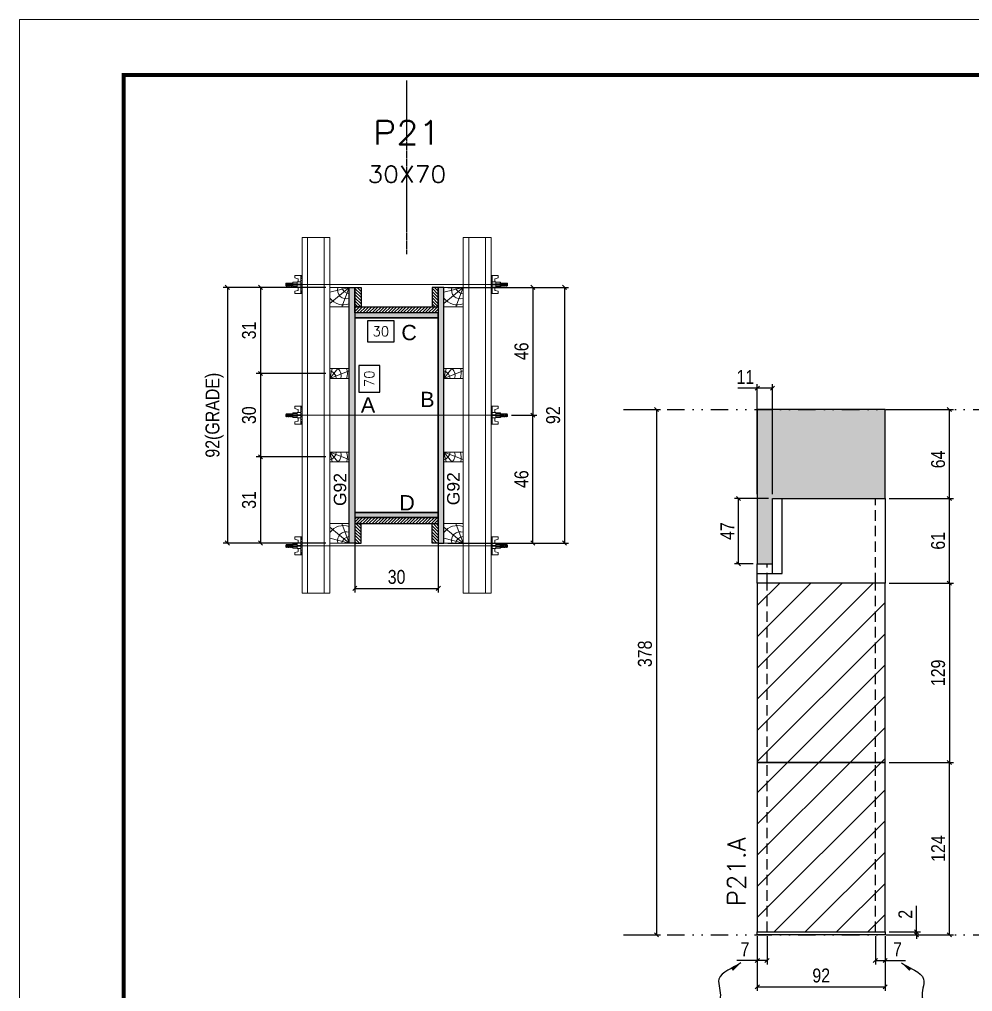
# Model space of a CAD drawing. Extents: x 2949 to 9203, y -16089 to 12527.
# Drawn here: x 4548 to 5233, y 10679 to 11378 of the extents above; entities that cross this region are included whole.
import ezdxf
from ezdxf.enums import TextEntityAlignment as Align

# ---------------------------------------------------------------- set-up
doc = ezdxf.new("R2010")
doc.units = 0
for name, pattern in [('DASHED', [0.75, 0.5, -0.25]), ('DIVIDE2', [0.625, 0.25, -0.125, 0, -0.125, 0, -0.125]), ('HIDDEN', [0.375, 0.25, -0.125])]:
    doc.linetypes.add(name, pattern=pattern)
for name, color, linetype in [('CHAPA', 1, 'Continuous'), ('COTA', 241, 'Continuous'), ('cotas', 4, 'Continuous'), ('MEIO_PONT', 93, 'Continuous'), ('Nível', 160, 'Continuous'), ('Painéis', 200, 'Continuous'), ('SARR_2.2x7', 40, 'Continuous'), ('SARRAFO', 251, 'Continuous'), ('Sarrafo de Pressão', 42, 'HIDDEN'), ('Texto de Titulo', 7, 'Continuous'), ('Texto Qtd Sarr', 242, 'Continuous'), ('TEXTO_GERAL', 7, 'Continuous')]:
    doc.layers.add(name, color=color, linetype=linetype)
for name, color, linetype, lineweight in [('Folhas', 255, 'Continuous', 9), ('Hachura', 251, 'Continuous', 9), ('Madeira', 126, 'Continuous', 18), ('Perfil Metálico', 224, 'Continuous', 18), ('SARRAFO DE PRESSAO', 251, 'DASHED', 9), ('Texto Seção', 7, 'Continuous', 15)]:
    doc.layers.add(name, color=color, linetype=linetype, lineweight=lineweight)
doc.styles.add('ARIAL', font='arial.ttf')
doc.styles.add('COTA TECNICA', font='techl___.ttf', dxfattribs={"height": 10})
doc.styles.add('COTA TECNICA 2X', font='techl___.ttf', dxfattribs={"height": 10})
doc.styles.add('COTA TECNICA-50', font='techl___.ttf', dxfattribs={"height": 10})
doc.styles.add('REGUA-120', font='ROMANS.shx', dxfattribs={"height": 15})
doc.styles.add('ROMANS', font='romans.shx')
doc.styles.add('SANSSERIF', font='sas_____.pfb')
doc.styles.get("Standard").update_dxf_attribs({"font": 'arial.ttf'})
doc.dimstyles.new('COTA PAINEL-50', dxfattribs={"dimtxt": 10, "dimasz": 3, "dimexe": 3, "dimexo": 3, "dimgap": 3, "dimtad": 1, "dimdec": 1, "dimzin": 12, "dimdsep": 46, "dimtxsty": 'COTA TECNICA-50', "dimblk1": 'OBLIQUE', "dimblk2": 'OBLIQUE', "dimsah": 1, "dimcen": 0.9, "dimclrd": 4, "dimclre": 4, "dimclrt": 240, "dimadec": 1, "dimazin": 3, "dimtfac": 1, "dimtdec": 1, "dimtmove": 0, "dimatfit": 3, "dimfxl": 1, "dimtolj": 1, "dimtzin": 12, "dimarcsym": 0})
doc.dimstyles.new('PAINEL', dxfattribs={"dimtxt": 10, "dimasz": 3, "dimexe": 3, "dimexo": 3, "dimgap": 3, "dimtad": 1, "dimdec": 1, "dimzin": 12, "dimdsep": 46, "dimtxsty": 'COTA TECNICA', "dimblk1": 'OBLIQUE', "dimblk2": 'OBLIQUE', "dimsah": 1, "dimcen": 0.9, "dimclrd": 4, "dimclre": 4, "dimclrt": 240, "dimadec": 1, "dimazin": 3, "dimtfac": 1, "dimtdec": 1, "dimtmove": 0, "dimatfit": 3, "dimfxl": 1, "dimtolj": 1, "dimtzin": 12, "dimarcsym": 0})
doc.dimstyles.new('SECAO PILAR', dxfattribs={"dimtxt": 10, "dimasz": 3, "dimexe": 3, "dimexo": 3, "dimgap": 3, "dimtad": 1, "dimdec": 1, "dimlfac": 0.5, "dimzin": 12, "dimdsep": 46, "dimtxsty": 'COTA TECNICA 2X', "dimblk1": 'OBLIQUE', "dimblk2": 'OBLIQUE', "dimsah": 1, "dimcen": 0.9, "dimclrd": 256, "dimclre": 256, "dimclrt": 256, "dimadec": 1, "dimazin": 3, "dimtfac": 1, "dimtdec": 1, "dimtmove": 0, "dimatfit": 3, "dimfxl": 1, "dimtolj": 1, "dimtzin": 12, "dimarcsym": 0})
doc.dimstyles.new('SECÇÃO 2', dxfattribs={"dimtxt": 7, "dimasz": 6, "dimexe": 0.18, "dimexo": 2, "dimgap": -4, "dimtad": 3, "dimdec": 1, "dimlfac": 0.5, "dimzin": 12, "dimdsep": 46, "dimtxsty": 'ROMANS', "dimblk": 'ARCHTICK', "dimcen": 0.09, "dimse1": 1, "dimse2": 1, "dimsd1": 1, "dimsd2": 1, "dimclrd": 180, "dimclre": 5, "dimclrt": 1, "dimadec": 0, "dimazin": 3, "dimtfac": 1, "dimtdec": 1, "dimtofl": 0, "dimtmove": 0, "dimatfit": 3, "dimldrblk": 'ARCHTICK', "dimfxl": 1, "dimtolj": 1, "dimtzin": 0, "dimarcsym": 0})
doc.dimstyles.get("Standard").update_dxf_attribs({"dimtxt": 0.18, "dimasz": 0.18, "dimexe": 0.18, "dimexo": 0.0625, "dimgap": 0.09, "dimtad": 0, "dimtih": 1, "dimtoh": 1, "dimdec": 4, "dimzin": 0, "dimdsep": 46, "dimtxsty": 'Standard', "dimcen": 0.09, "dimadec": 0, "dimazin": 0, "dimtfac": 1, "dimtdec": 4, "dimtofl": 0, "dimtmove": 0, "dimatfit": 3, "dimfxl": 1, "dimtolj": 1, "dimtzin": 0, "dimarcsym": 0})
pattern_1 = [(45, (-126071.967, -22713.47), (-11.2253202, 11.2253202), [])]

# ---------------------------------------------------------------- blocks, each defined once
blk = doc.blocks.new('9999999999')
at = {"layer": 'Folhas'}
blk.add_lwpolyline([(98138.98, 34190.21), (99623.98, 34190.21), (99623.98, 35240.21), (98138.98, 35240.21)], close=True, dxfattribs=at)
at = {"layer": 'Folhas', "color": 30, "const_width": 3}
blk.add_lwpolyline([(98213.98, 34230.21), (99583.98, 34230.21), (99583.98, 35200.21), (98213.98, 35200.21)], close=True, dxfattribs=at)
blk = doc.blocks.new('*D181')
at = {"layer": 'COTA', "color": 180, "lineweight": -2, "transparency": 16777216}
for p, q in [((4806.79, 11129.23), (4791.79, 11129.23)), ((4791.79, 11129.23), (4791.79, 11109.9)), ((4806.79, 11109.9), (4806.79, 11129.23)), ((4791.79, 11109.9), (4806.79, 11109.9))]:
    blk.add_line(p, q, dxfattribs=at)
at = {"layer": 'Defpoints', "color": 0, "transparency": 16777216}
for p in [(4788.92, 11163.34), (4788.92, 11023.34), (4810.79, 11023.34)]:
    blk.add_point(p, dxfattribs=at)
at = {"layer": 'COTA', "color": 1, "transparency": 16777216, "insert": (4799.29, 11119.57), "char_height": 7, "attachment_point": 5, "rotation": 90, "style": 'ROMANS'}
blk.add_mtext('\\A1;70', dxfattribs=at)
blk = doc.blocks.new('_ArchTick')
at = {"color": 0, "linetype": 'ByBlock', "const_width": 0.15}
blk.add_lwpolyline([(-0.5, -0.5), (0.5, 0.5)], dxfattribs=at)
blk = doc.blocks.new('_Oblique')
at = {"color": 0, "linetype": 'ByBlock', "lineweight": -2}
blk.add_line((-0.5, -0.5), (0.5, 0.5), dxfattribs=at)
blk = doc.blocks.new('*D182')
at = {"layer": 'COTA', "lineweight": -2, "transparency": 16777216}
for p, q in [((4855.92, 11185.34), (4942.7, 11185.34)), ((4939.7, 11185.34), (4939.7, 11001.34)), ((4855.92, 11001.34), (4942.7, 11001.34))]:
    blk.add_line(p, q, dxfattribs=at)
at = {"layer": 'Defpoints', "color": 0, "transparency": 16777216}
for p in [(4852.92, 11185.34), (4852.92, 11001.34), (4939.7, 11001.34)]:
    blk.add_point(p, dxfattribs=at)
at = {"layer": 'COTA', "lineweight": -2, "transparency": 16777216, "xscale": 3, "yscale": 3, "zscale": 3}
for p, rotation in [((4939.7, 11185.34), 90), ((4939.7, 11001.34), 270)]:
    blk.add_blockref('_Oblique', p, dxfattribs=dict(at, rotation=rotation))
at = {"layer": 'COTA', "transparency": 16777216, "insert": (4931.61, 11093.34), "char_height": 10, "attachment_point": 5, "rotation": 90, "style": 'COTA TECNICA 2X'}
blk.add_mtext('\\A1;92', dxfattribs=at)
blk = doc.blocks.new('*D183')
at = {"layer": 'COTA', "lineweight": -2, "transparency": 16777216}
for p, q in [((4889.92, 11185.34), (4919.93, 11185.34)), ((4916.93, 11185.34), (4916.93, 11093.34)), ((4901.73, 11093.34), (4919.93, 11093.34))]:
    blk.add_line(p, q, dxfattribs=at)
at = {"layer": 'Defpoints', "color": 0, "transparency": 16777216}
for p in [(4886.92, 11185.34), (4898.73, 11093.34), (4916.93, 11093.34)]:
    blk.add_point(p, dxfattribs=at)
at = {"layer": 'COTA', "lineweight": -2, "transparency": 16777216, "xscale": 3, "yscale": 3, "zscale": 3}
for p, rotation in [((4916.93, 11185.34), 90), ((4916.93, 11093.34), 270)]:
    blk.add_blockref('_Oblique', p, dxfattribs=dict(at, rotation=rotation))
at = {"layer": 'COTA', "transparency": 16777216, "insert": (4908.83, 11139.34), "char_height": 10, "attachment_point": 5, "rotation": 90, "style": 'COTA TECNICA 2X'}
blk.add_mtext('\\A1;46', dxfattribs=at)
blk = doc.blocks.new('*D184')
at = {"layer": 'COTA', "lineweight": -2, "transparency": 16777216}
for p, q in [((4901.73, 11093.34), (4919.93, 11093.34)), ((4916.93, 11001.34), (4916.93, 11093.34)), ((4889.92, 11001.34), (4919.93, 11001.34))]:
    blk.add_line(p, q, dxfattribs=at)
at = {"layer": 'Defpoints', "color": 0, "transparency": 16777216}
for p in [(4898.73, 11093.34), (4916.93, 11093.34), (4886.92, 11001.34)]:
    blk.add_point(p, dxfattribs=at)
at = {"layer": 'COTA', "lineweight": -2, "transparency": 16777216, "xscale": 3, "yscale": 3, "zscale": 3}
for p, rotation in [((4916.93, 11093.34), 90), ((4916.93, 11001.34), 270)]:
    blk.add_blockref('_Oblique', p, dxfattribs=dict(at, rotation=rotation))
at = {"layer": 'COTA', "transparency": 16777216, "insert": (4908.83, 11047.34), "char_height": 10, "attachment_point": 5, "rotation": 90, "style": 'COTA TECNICA 2X'}
blk.add_mtext('\\A1;46', dxfattribs=at)
blk = doc.blocks.new('*D185')
at = {"layer": 'COTA', "color": 180, "lineweight": -2, "transparency": 16777216}
for p, q in [((4817.22, 11161.19), (4797.89, 11161.19)), ((4797.89, 11161.19), (4797.89, 11146.19)), ((4817.22, 11146.19), (4817.22, 11161.19)), ((4797.89, 11146.19), (4817.22, 11146.19))]:
    blk.add_line(p, q, dxfattribs=at)
at = {"layer": 'Defpoints', "color": 0, "transparency": 16777216}
for p in [(4788.92, 11163.34), (4848.92, 11163.34), (4848.92, 11142.19)]:
    blk.add_point(p, dxfattribs=at)
at = {"layer": 'COTA', "color": 1, "transparency": 16777216, "insert": (4807.56, 11153.69), "char_height": 7, "attachment_point": 5, "style": 'ROMANS'}
blk.add_mtext('\\A1;30', dxfattribs=at)
blk = doc.blocks.new('titulo1')
at = {"layer": 'Defpoints', "color": 252, "linetype": 'HIDDEN', "ltscale": 2}
blk.add_line((0, 0), (0, 125), dxfattribs=at)
at = {"layer": 'Defpoints', "style": 'ROMANS', "oblique": 15}
blk.add_attdef('FOLHA', text='', height=10, dxfattribs=at).set_placement((0, 15.58), align=Align.MIDDLE_CENTER)
at = {"layer": 'Texto Qtd Sarr', "color": 3, "style": 'ROMANS', "oblique": 15}
for tag, height, p in [('TITULO', 17, (0, 71.45)), ('SEÇÃO', 12, (0, 41.55))]:
    blk.add_attdef(tag, text='', height=height, dxfattribs=at).set_placement(p, align=Align.MIDDLE_CENTER)
blk = doc.blocks.new('PONTALETE')
at = {"layer": 'Madeira'}
for q in [(2.71, 7), (7, 5.76), (7, 1.74)]:
    blk.add_line((0, 0), q, dxfattribs=at)
blk.add_lwpolyline([(0, 0), (7, 0), (7, 7), (0, 7)], close=True, dxfattribs=at)
for centre, radius, start, end in [((2.04, 0.06), 6.23, 37.2818, 109.0913), ((1.09, 0.9), 3.19, 343.603, 109.9847), ((-0.21, -0.78), 3.09, 14.6322, 86.0383)]:
    blk.add_arc(centre, radius, start, end, dxfattribs=at)
blk = doc.blocks.new('*D186')
at = {"layer": 'COTA', "lineweight": -2, "transparency": 16777216}
for p, q in [((4767.92, 11185.34), (4694.15, 11185.34)), ((4697.15, 11185.34), (4697.15, 11001.34)), ((4767.92, 11001.34), (4694.15, 11001.34))]:
    blk.add_line(p, q, dxfattribs=at)
at = {"layer": 'Defpoints', "color": 0, "transparency": 16777216}
for p in [(4770.92, 11185.34), (4697.15, 11001.34), (4770.92, 11001.34)]:
    blk.add_point(p, dxfattribs=at)
at = {"layer": 'COTA', "lineweight": -2, "transparency": 16777216, "xscale": 3, "yscale": 3, "zscale": 3}
for p, rotation in [((4697.15, 11185.34), 90), ((4697.15, 11001.34), 270)]:
    blk.add_blockref('_Oblique', p, dxfattribs=dict(at, rotation=rotation))
at = {"layer": 'COTA', "transparency": 16777216, "insert": (4687.93, 11093.34), "char_height": 10, "attachment_point": 5, "rotation": 90, "style": 'COTA TECNICA 2X'}
blk.add_mtext('\\A1;92(GRADE)', dxfattribs=at)
blk = doc.blocks.new('MEIO PONTALETE')
at = {"layer": 'Madeira'}
for q in [(2.71, 7), (3.5, 2.88), (3.5, 0.87)]:
    blk.add_line((0, 0), q, dxfattribs=at)
blk.add_lwpolyline([(0, 0), (3.5, 0), (3.5, 7), (0, 7)], close=True, dxfattribs=at)
for centre, radius, start, end in [((2.04, 0.06), 6.23, 76.4499, 109.0913), ((1.09, 0.9), 3.19, 40.9063, 109.9847), ((-0.21, -0.78), 3.09, 14.6322, 86.0383)]:
    blk.add_arc(centre, radius, start, end, dxfattribs=at)
blk = doc.blocks.new('*D187')
at = {"layer": 'COTA', "lineweight": -2, "transparency": 16777216}
for p, q in [((4767.92, 11063.34), (4717.99, 11063.34)), ((4720.99, 11063.34), (4720.99, 11001.34)), ((4767.92, 11001.34), (4717.99, 11001.34))]:
    blk.add_line(p, q, dxfattribs=at)
at = {"layer": 'Defpoints', "color": 0, "transparency": 16777216}
for p in [(4770.92, 11063.34), (4720.99, 11001.34), (4770.92, 11001.34)]:
    blk.add_point(p, dxfattribs=at)
at = {"layer": 'COTA', "lineweight": -2, "transparency": 16777216, "xscale": 3, "yscale": 3, "zscale": 3}
for p, rotation in [((4720.99, 11063.34), 90), ((4720.99, 11001.34), 270)]:
    blk.add_blockref('_Oblique', p, dxfattribs=dict(at, rotation=rotation))
at = {"layer": 'COTA', "transparency": 16777216, "insert": (4712.77, 11032.34), "char_height": 10, "attachment_point": 5, "rotation": 90, "style": 'COTA TECNICA 2X'}
blk.add_mtext('\\A1;31', dxfattribs=at)
blk = doc.blocks.new('C')
at = {"layer": 'Hachura', "color": 0}
for p, q in [((0, 3.22), (0, -3.22)), ((0.45, 3.22), (0, 3.22)), ((0.46, 3.16), (0, 3.16)), ((0.46, 3.05), (0, 3.05)), ((0.46, 2.88), (0, 2.88)), ((0, 2.75), (0, -1.16)), ((0.46, 2.65), (0, 2.65)), ((0.46, 2.23), (0, 2.23)), ((0.46, 1.51), (0, 1.51)), ((0.39, 0.49), (0.17, 0.49)), ((0.45, -3.23), (0.45, 3.22)), ((0.45, 3.22), (2.58, 3.22)), ((1.74, 0.97), (0.45, 0.97)), ((1.45, 0.1), (0.45, 0.1)), ((1.35, 1.94), (1.35, 0.96)), ((2.58, 2.39), (1.47, 2.09)), ((1.74, -0.97), (1.74, 0.97)), ((1.74, 0.97), (1.74, 0.84)), ((1.74, 0.97), (1.74, 0.84)), ((1.74, 0.84), (3.35, 0.84)), ((3.35, 0.45), (1.74, 0.45)), ((2.58, 3.22), (2.58, 2.39)), ((3.32, 0.84), (3.32, -0.84)), ((3.35, 0.84), (3.35, -0.84)), ((3.68, 0.45), (3.35, 0.45)), ((3.84, -0.52), (3.35, 0.45)), ((3.35, 0.06), (3.67, -0.57)), ((3.68, 0.45), (4.16, -0.52)), ((3.72, 0.5), (4.25, -0.57)), ((4.37, -0.55), (3.83, 0.53)), ((4.15, 0.45), (3.93, 0.45)), ((4.42, -0.52), (3.93, 0.45)), ((4.15, 0.45), (4.26, 0.45)), ((4.26, 0.45), (4.74, -0.52)), ((4.3, 0.5), (4.83, -0.57)), ((4.95, -0.55), (4.41, 0.53)), ((4.51, 0.45), (4.84, 0.45)), ((5, -0.52), (4.51, 0.45)), ((4.84, 0.45), (5.32, -0.52)), ((4.88, 0.5), (5.41, -0.57)), ((5.53, -0.55), (4.99, 0.53)), ((5.58, -0.52), (5.09, 0.45)), ((5.42, 0.45), (5.09, 0.45)), ((5.58, -0.52), (5.09, 0.45)), ((5.42, 0.45), (5.74, -0.19)), ((5.46, 0.5), (5.74, -0.07)), ((5.74, 0.19), (5.57, 0.53)), ((5.74, 0.32), (5.68, 0.45)), ((5.68, 0.45), (5.74, 0.45)), ((5.74, 0.45), (5.9, 0.29)), ((5.74, 0.45), (5.74, -0.52)), ((5.9, -0.36), (5.9, 0.29)), ((0.45, 0), (0, 0)), ((0.46, -1.52), (0, -1.52)), ((0.46, -2.23), (0, -2.23)), ((0.46, -2.65), (0, -2.65)), ((0.46, -2.88), (0, -2.88)), ((0.46, -3.05), (0, -3.05)), ((0.46, -3.16), (0, -3.16)), ((0, -3.22), (2.57, -3.22)), ((0.08, -0.48), (0.29, -0.48)), ((0.29, -0.48), (0.4, -0.48)), ((0.45, 0), (0.45, -0.97)), ((0.45, -0.16), (1.45, -0.16)), ((0.45, -0.65), (0.45, -0.32)), ((0.45, -3.23), (0.45, -0.65)), ((0.45, -0.97), (1.74, -0.97)), ((1.35, -1.94), (1.35, -0.97)), ((2.58, -2.39), (1.47, -2.1)), ((3.35, -0.32), (1.74, -0.32)), ((3.35, -0.84), (1.74, -0.84)), ((2.58, -3.23), (2.58, -2.39)), ((3.35, -0.07), (3.58, -0.52)), ((3.35, -0.52), (3.58, -0.52)), ((3.84, -0.52), (4.16, -0.52)), ((4.42, -0.52), (4.74, -0.52)), ((4.63, -0.52), (4.74, -0.52)), ((5, -0.52), (5.32, -0.52)), ((5.58, -0.52), (5.74, -0.52)), ((5.74, -0.52), (5.9, -0.36)), ((5.74, -0.52), (5.74, -0.52))]:
    blk.add_line(p, q, dxfattribs=at)
for centre, radius, start, end in [((1.52, 1.94), 0.161, 104.7436, 180), ((1.44, -0.03), 0.129, 272.695, 87.305), ((3.81, 0.39), 0.143, 25.5688, 154.4312), ((4.39, 0.39), 0.143, 25.5688, 154.4312), ((4.97, 0.39), 0.143, 25.5688, 154.4312), ((5.55, 0.39), 0.143, 25.5688, 154.4312), ((0.17, -0.37), 0.174, 221.744, 317.8592), ((1.52, -1.94), 0.161, 180, 255.2564), ((3.71, -0.4), 0.174, 222.1408, 318.256), ((4.29, -0.4), 0.174, 222.1408, 318.256), ((4.87, -0.4), 0.174, 222.1408, 318.256), ((5.45, -0.4), 0.174, 222.1408, 318.256), ((5.61, -0.4), 0.174, 317.8592, 318.256)]:
    blk.add_arc(centre, radius, start, end, dxfattribs=at)
blk = doc.blocks.new('*D162')
at = {"layer": 'COTA', "lineweight": -2, "transparency": 16777216}
for p, q in [((4767.92, 11185.34), (4717.99, 11185.34)), ((4720.99, 11185.34), (4720.99, 11123.34)), ((4767.92, 11123.34), (4717.99, 11123.34))]:
    blk.add_line(p, q, dxfattribs=at)
at = {"layer": 'Defpoints', "color": 0, "transparency": 16777216}
for p in [(4770.92, 11185.34), (4720.99, 11123.34), (4770.92, 11123.34)]:
    blk.add_point(p, dxfattribs=at)
at = {"layer": 'COTA', "lineweight": -2, "transparency": 16777216, "xscale": 3, "yscale": 3, "zscale": 3}
for p, rotation in [((4720.99, 11185.34), 90), ((4720.99, 11123.34), 270)]:
    blk.add_blockref('_Oblique', p, dxfattribs=dict(at, rotation=rotation))
at = {"layer": 'COTA', "transparency": 16777216, "insert": (4712.77, 11154.34), "char_height": 10, "attachment_point": 5, "rotation": 90, "style": 'COTA TECNICA 2X'}
blk.add_mtext('\\A1;31', dxfattribs=at)
blk = doc.blocks.new('*D163')
at = {"layer": 'COTA', "lineweight": -2, "transparency": 16777216}
for p, q in [((4767.92, 11123.34), (4717.99, 11123.34)), ((4720.99, 11123.34), (4720.99, 11063.34)), ((4767.92, 11063.34), (4717.99, 11063.34))]:
    blk.add_line(p, q, dxfattribs=at)
at = {"layer": 'Defpoints', "color": 0, "transparency": 16777216}
for p in [(4770.92, 11123.34), (4720.99, 11063.34), (4770.92, 11063.34)]:
    blk.add_point(p, dxfattribs=at)
at = {"layer": 'COTA', "lineweight": -2, "transparency": 16777216, "xscale": 3, "yscale": 3, "zscale": 3}
for p, rotation in [((4720.99, 11123.34), 90), ((4720.99, 11063.34), 270)]:
    blk.add_blockref('_Oblique', p, dxfattribs=dict(at, rotation=rotation))
at = {"layer": 'COTA', "transparency": 16777216, "insert": (4712.77, 11093.34), "char_height": 10, "attachment_point": 5, "rotation": 90, "style": 'COTA TECNICA 2X'}
blk.add_mtext('\\A1;30', dxfattribs=at)
blk = doc.blocks.new('*D194')
at = {"layer": 'COTA', "lineweight": -2, "transparency": 16777216}
for p, q in [((4788.92, 11016.74), (4788.92, 10965.7)), ((4848.92, 11016.74), (4848.92, 10965.7)), ((4788.92, 10968.7), (4848.92, 10968.7))]:
    blk.add_line(p, q, dxfattribs=at)
at = {"layer": 'Defpoints', "color": 0, "transparency": 16777216}
for p in [(4788.92, 11019.74), (4848.92, 11019.74), (4848.92, 10968.7)]:
    blk.add_point(p, dxfattribs=at)
at = {"layer": 'COTA', "lineweight": -2, "transparency": 16777216, "xscale": 3, "yscale": 3, "zscale": 3, "rotation": 180}
blk.add_blockref('_Oblique', (4788.92, 10968.7), dxfattribs=at)
at = {"layer": 'COTA', "lineweight": -2, "transparency": 16777216, "xscale": 3, "yscale": 3, "zscale": 3}
blk.add_blockref('_Oblique', (4848.92, 10968.7), dxfattribs=at)
at = {"layer": 'COTA', "transparency": 16777216, "insert": (4818.92, 10976.92), "char_height": 10, "attachment_point": 5, "style": 'COTA TECNICA 2X'}
blk.add_mtext('\\A1;30', dxfattribs=at)
blk = doc.blocks.new('*D197')
at = {"layer": 'cotas', "color": 4, "linetype": 'ByBlock', "lineweight": -2, "transparency": 16777216}
for p, q in [((4985.19, 11097.44), (5008.91, 11097.44)), ((5005.91, 11097.44), (5005.91, 10719.44)), ((4985.19, 10719.44), (5008.91, 10719.44))]:
    blk.add_line(p, q, dxfattribs=at)
at = {"layer": 'Defpoints', "color": 0, "linetype": 'ByBlock', "transparency": 16777216}
for p in [(4982.19, 11097.44), (4982.19, 10719.44), (5005.91, 10719.44)]:
    blk.add_point(p, dxfattribs=at)
at = {"layer": 'cotas', "color": 4, "linetype": 'ByBlock', "lineweight": -2, "transparency": 16777216, "xscale": 3, "yscale": 3, "zscale": 3}
for p, rotation in [((5005.91, 11097.44), 90), ((5005.91, 10719.44), 270)]:
    blk.add_blockref('_Oblique', p, dxfattribs=dict(at, rotation=rotation))
at = {"layer": 'cotas', "color": 240, "linetype": 'ByBlock', "transparency": 16777216, "insert": (4997.67, 10921.6), "char_height": 10, "attachment_point": 5, "rotation": 90, "style": 'COTA TECNICA'}
blk.add_mtext('\\A1;378', dxfattribs=at)
blk = doc.blocks.new('*D166')
at = {"layer": 'COTA', "color": 4, "lineweight": -2, "transparency": 16777216}
for p, q in [((5078.49, 10718.44), (5078.49, 10678.99)), ((5170.49, 10718.44), (5170.49, 10678.99)), ((5078.49, 10681.99), (5170.49, 10681.99))]:
    blk.add_line(p, q, dxfattribs=at)
at = {"layer": 'Defpoints', "color": 0, "transparency": 16777216}
for p in [(5078.49, 10721.44), (5170.49, 10721.44), (5170.49, 10681.99)]:
    blk.add_point(p, dxfattribs=at)
at = {"layer": 'COTA', "color": 4, "lineweight": -2, "transparency": 16777216, "xscale": 3, "yscale": 3, "zscale": 3, "rotation": 180}
blk.add_blockref('_Oblique', (5078.49, 10681.99), dxfattribs=at)
at = {"layer": 'COTA', "color": 4, "lineweight": -2, "transparency": 16777216, "xscale": 3, "yscale": 3, "zscale": 3}
blk.add_blockref('_Oblique', (5170.49, 10681.99), dxfattribs=at)
at = {"layer": 'COTA', "color": 240, "transparency": 16777216, "insert": (5124.49, 10690.08), "char_height": 10, "attachment_point": 5, "style": 'COTA TECNICA'}
blk.add_mtext('\\A1;92', dxfattribs=at)
blk = doc.blocks.new('*D167')
at = {"layer": 'COTA', "color": 4, "lineweight": -2, "transparency": 16777216}
for p, q in [((5173.49, 11097.44), (5219.72, 11097.44)), ((5216.72, 11033.44), (5216.72, 11097.44)), ((5173.49, 11033.44), (5219.72, 11033.44))]:
    blk.add_line(p, q, dxfattribs=at)
at = {"layer": 'Defpoints', "color": 0, "transparency": 16777216}
for p in [(5170.49, 11097.44), (5216.72, 11097.44), (5170.49, 11033.44)]:
    blk.add_point(p, dxfattribs=at)
at = {"layer": 'COTA', "color": 4, "lineweight": -2, "transparency": 16777216, "xscale": 3, "yscale": 3, "zscale": 3}
for p, rotation in [((5216.72, 11097.44), 90), ((5216.72, 11033.44), 270)]:
    blk.add_blockref('_Oblique', p, dxfattribs=dict(at, rotation=rotation))
at = {"layer": 'COTA', "color": 240, "transparency": 16777216, "insert": (5208.62, 11061.51), "char_height": 10, "attachment_point": 5, "rotation": 90, "style": 'COTA TECNICA'}
blk.add_mtext('\\A1;64', dxfattribs=at)
blk = doc.blocks.new('*D168')
at = {"layer": 'COTA', "color": 4, "lineweight": -2, "transparency": 16777216}
for p, q in [((5085.49, 10718.44), (5085.49, 10697.93)), ((5078.49, 10716.44), (5078.49, 10697.93)), ((5078.49, 10700.93), (5063.75, 10700.93)), ((5085.49, 10700.93), (5078.49, 10700.93))]:
    blk.add_line(p, q, dxfattribs=at)
at = {"layer": 'Defpoints', "color": 0, "transparency": 16777216}
for p in [(5078.49, 10719.44), (5085.49, 10721.44), (5078.49, 10700.93)]:
    blk.add_point(p, dxfattribs=at)
at = {"layer": 'COTA', "color": 4, "lineweight": -2, "transparency": 16777216, "xscale": 3, "yscale": 3, "zscale": 3, "rotation": 180}
blk.add_blockref('_Oblique', (5078.49, 10700.93), dxfattribs=at)
at = {"layer": 'COTA', "color": 4, "lineweight": -2, "transparency": 16777216, "xscale": 3, "yscale": 3, "zscale": 3}
blk.add_blockref('_Oblique', (5085.49, 10700.93), dxfattribs=at)
at = {"layer": 'COTA', "color": 240, "transparency": 16777216, "insert": (5069.62, 10709.01), "char_height": 10, "attachment_point": 5, "style": 'COTA TECNICA-50'}
blk.add_mtext('\\A1;7', dxfattribs=at)
blk = doc.blocks.new('*D169')
at = {"layer": 'COTA', "color": 4, "lineweight": -2, "transparency": 16777216}
for p, q in [((5163.49, 10718.44), (5163.49, 10697.93)), ((5170.49, 10716.44), (5170.49, 10697.93)), ((5163.49, 10700.93), (5170.49, 10700.93)), ((5170.49, 10700.93), (5185.22, 10700.93))]:
    blk.add_line(p, q, dxfattribs=at)
at = {"layer": 'Defpoints', "color": 0, "transparency": 16777216}
for p in [(5163.49, 10721.44), (5170.49, 10719.44), (5170.49, 10700.93)]:
    blk.add_point(p, dxfattribs=at)
at = {"layer": 'COTA', "color": 4, "lineweight": -2, "transparency": 16777216, "xscale": 3, "yscale": 3, "zscale": 3, "rotation": 180}
blk.add_blockref('_Oblique', (5163.49, 10700.93), dxfattribs=at)
at = {"layer": 'COTA', "color": 4, "lineweight": -2, "transparency": 16777216, "xscale": 3, "yscale": 3, "zscale": 3}
blk.add_blockref('_Oblique', (5170.49, 10700.93), dxfattribs=at)
at = {"layer": 'COTA', "color": 240, "transparency": 16777216, "insert": (5179.35, 10709.01), "char_height": 10, "attachment_point": 5, "style": 'COTA TECNICA-50'}
blk.add_mtext('\\A1;7', dxfattribs=at)
blk = doc.blocks.new('*D170')
at = {"layer": 'COTA', "color": 4, "lineweight": -2, "transparency": 16777216}
for p, q in [((5173.49, 10843.44), (5219.72, 10843.44)), ((5216.72, 10719.44), (5216.72, 10843.44)), ((5173.49, 10719.44), (5219.72, 10719.44))]:
    blk.add_line(p, q, dxfattribs=at)
at = {"layer": 'Defpoints', "color": 0, "transparency": 16777216}
for p in [(5170.49, 10843.44), (5216.72, 10843.44), (5170.49, 10719.44)]:
    blk.add_point(p, dxfattribs=at)
at = {"layer": 'COTA', "color": 4, "lineweight": -2, "transparency": 16777216, "xscale": 3, "yscale": 3, "zscale": 3}
for p, rotation in [((5216.72, 10843.44), 90), ((5216.72, 10719.44), 270)]:
    blk.add_blockref('_Oblique', p, dxfattribs=dict(at, rotation=rotation))
at = {"layer": 'COTA', "color": 240, "transparency": 16777216, "insert": (5208.65, 10781.44), "char_height": 10, "attachment_point": 5, "rotation": 90, "style": 'COTA TECNICA-50'}
blk.add_mtext('\\A1;124', dxfattribs=at)
blk = doc.blocks.new('*D171')
at = {"layer": 'COTA', "color": 4, "lineweight": -2, "transparency": 16777216}
for p, q in [((5193.01, 10721.44), (5193.01, 10740.25)), ((5173.49, 10721.44), (5196.01, 10721.44)), ((5173.49, 10719.44), (5196.01, 10719.44)), ((5193.01, 10719.44), (5193.01, 10721.44)), ((5193.01, 10719.44), (5193.01, 10716.44))]:
    blk.add_line(p, q, dxfattribs=at)
at = {"layer": 'Defpoints', "color": 0, "transparency": 16777216}
for p in [(5170.49, 10721.44), (5170.49, 10719.44), (5193.01, 10719.44)]:
    blk.add_point(p, dxfattribs=at)
at = {"layer": 'COTA', "color": 4, "lineweight": -2, "transparency": 16777216, "xscale": 3, "yscale": 3, "zscale": 3}
for p, rotation in [((5193.01, 10721.44), 270), ((5193.01, 10719.44), 90)]:
    blk.add_blockref('_Oblique', p, dxfattribs=dict(at, rotation=rotation))
at = {"layer": 'COTA', "color": 240, "transparency": 16777216, "insert": (5185.01, 10734.19), "char_height": 10, "attachment_point": 5, "rotation": 90, "style": 'COTA TECNICA-50'}
blk.add_mtext('\\A1;2', dxfattribs=at)
blk = doc.blocks.new('*D172')
at = {"layer": 'COTA', "color": 4, "linetype": 'ByBlock', "lineweight": -2, "transparency": 16777216}
for p, q in [((5173.49, 10972.44), (5219.72, 10972.44)), ((5216.72, 10972.44), (5216.72, 10843.44)), ((5173.49, 10843.44), (5219.72, 10843.44))]:
    blk.add_line(p, q, dxfattribs=at)
at = {"layer": 'Defpoints', "color": 0, "linetype": 'ByBlock', "transparency": 16777216}
for p in [(5170.49, 10972.44), (5170.49, 10843.44), (5216.72, 10843.44)]:
    blk.add_point(p, dxfattribs=at)
at = {"layer": 'COTA', "color": 4, "linetype": 'ByBlock', "lineweight": -2, "transparency": 16777216, "xscale": 3, "yscale": 3, "zscale": 3}
for p, rotation in [((5216.72, 10972.44), 90), ((5216.72, 10843.44), 270)]:
    blk.add_blockref('_Oblique', p, dxfattribs=dict(at, rotation=rotation))
at = {"layer": 'COTA', "color": 240, "linetype": 'ByBlock', "transparency": 16777216, "insert": (5208.64, 10907.94), "char_height": 10, "attachment_point": 5, "rotation": 90, "style": 'COTA TECNICA'}
blk.add_mtext('\\A1;129', dxfattribs=at)
blk = doc.blocks.new('*D2949')
at = {"layer": 'COTA', "color": 4, "lineweight": -2, "transparency": 16777216}
for p, q in [((5078.49, 11112.79), (5064.4, 11112.79)), ((5078.49, 11036.44), (5078.49, 11115.79)), ((5089.49, 11112.79), (5078.49, 11112.79)), ((5089.49, 11036.44), (5089.49, 11115.79))]:
    blk.add_line(p, q, dxfattribs=at)
at = {"layer": 'Defpoints', "color": 0, "transparency": 16777216}
for p in [(5078.49, 11112.79), (5078.49, 11033.44), (5089.49, 11033.44)]:
    blk.add_point(p, dxfattribs=at)
at = {"layer": 'COTA', "color": 4, "lineweight": -2, "transparency": 16777216, "xscale": 3, "yscale": 3, "zscale": 3, "rotation": 180}
blk.add_blockref('_Oblique', (5078.49, 11112.79), dxfattribs=at)
at = {"layer": 'COTA', "color": 4, "lineweight": -2, "transparency": 16777216, "xscale": 3, "yscale": 3, "zscale": 3}
blk.add_blockref('_Oblique', (5089.49, 11112.79), dxfattribs=at)
at = {"layer": 'COTA', "color": 240, "transparency": 16777216, "insert": (5069.94, 11120.85), "char_height": 10, "attachment_point": 5, "style": 'COTA TECNICA-50'}
blk.add_mtext('\\A1;11', dxfattribs=at)
blk = doc.blocks.new('*D2950')
at = {"layer": 'COTA', "color": 4, "lineweight": -2, "transparency": 16777216}
for p, q in [((5173.49, 11033.44), (5219.72, 11033.44)), ((5216.72, 10972.44), (5216.72, 11033.44)), ((5173.49, 10972.44), (5219.72, 10972.44))]:
    blk.add_line(p, q, dxfattribs=at)
at = {"layer": 'Defpoints', "color": 0, "transparency": 16777216}
for p in [(5170.49, 11033.44), (5216.72, 11033.44), (5170.49, 10972.44)]:
    blk.add_point(p, dxfattribs=at)
at = {"layer": 'COTA', "color": 4, "lineweight": -2, "transparency": 16777216, "xscale": 3, "yscale": 3, "zscale": 3}
for p, rotation in [((5216.72, 11033.44), 90), ((5216.72, 10972.44), 270)]:
    blk.add_blockref('_Oblique', p, dxfattribs=dict(at, rotation=rotation))
at = {"layer": 'COTA', "color": 240, "transparency": 16777216, "insert": (5208.62, 11002.94), "char_height": 10, "attachment_point": 5, "rotation": 90, "style": 'COTA TECNICA-50'}
blk.add_mtext('\\A1;61', dxfattribs=at)
blk = doc.blocks.new('*D2951')
at = {"layer": 'COTA', "color": 4, "lineweight": -2, "transparency": 16777216}
for p, q in [((5086.49, 11033.44), (5062.01, 11033.44)), ((5065.01, 10986.44), (5065.01, 11033.44)), ((5075.49, 10986.44), (5062.01, 10986.44))]:
    blk.add_line(p, q, dxfattribs=at)
at = {"layer": 'Defpoints', "color": 0, "transparency": 16777216}
for p in [(5065.01, 11033.44), (5089.49, 11033.44), (5078.49, 10986.44)]:
    blk.add_point(p, dxfattribs=at)
at = {"layer": 'COTA', "color": 4, "lineweight": -2, "transparency": 16777216, "xscale": 3, "yscale": 3, "zscale": 3}
for p, rotation in [((5065.01, 11033.44), 90), ((5065.01, 10986.44), 270)]:
    blk.add_blockref('_Oblique', p, dxfattribs=dict(at, rotation=rotation))
at = {"layer": 'COTA', "color": 240, "transparency": 16777216, "insert": (5056.94, 11009.94), "char_height": 10, "attachment_point": 5, "rotation": 90, "style": 'COTA TECNICA-50'}
blk.add_mtext('\\A1;47', dxfattribs=at)

msp = doc.modelspace()

# ---------------------------------------------------------------- hatches: boundary and pattern name
at = {"layer": 'COTA', "linetype": 'ByBlock'}
h = msp.add_hatch(dxfattribs=at)
h.set_pattern_fill('AR-CONC', color=256, scale=0.03)
h.paths.add_polyline_path([(5170.49, 11097.44), (5078.49, 11097.44), (5078.49, 10986.44), (5089.49, 10986.44), (5089.49, 11033.44), (5170.49, 11033.44)])
at = {"layer": 'Hachura'}
h = msp.add_hatch(color=256, dxfattribs=at)
h.dxf.hatch_style = 1
h.paths.add_polyline_path([(4788.92, 11001.34), (4784.92, 11001.34), (4784.92, 11185.34), (4788.92, 11185.34)])
h = msp.add_hatch(color=256, dxfattribs=at)
h.dxf.hatch_style = 1
h.paths.add_polyline_path([(4788.92, 11001.34), (4784.92, 11001.34), (4784.92, 11185.34), (4788.92, 11185.34)])
h = msp.add_hatch(dxfattribs=at)
h.set_pattern_fill('ANSI31', color=256, scale=0.5, angle=90, style=0)
h.set_pattern_definition([(135, (-18102.4835, 20309.2895), (-1.12253202, -1.12253202), [])])
h.paths.add_polyline_path([(4788.92, 11171.34), (4793.32, 11171.34), (4793.32, 11185.34), (4788.92, 11185.34)])
h = msp.add_hatch(dxfattribs=at)
h.set_pattern_fill('ANSI31', color=256, scale=0.5, angle=90, style=0)
h.set_pattern_definition([(135, (-18080.4835, 20309.2895), (-1.12253202, -1.12253202), [])])
h.paths.add_polyline_path([(4848.92, 11171.34), (4844.52, 11171.34), (4844.52, 11185.34), (4848.92, 11185.34)])
h = msp.add_hatch(color=256, dxfattribs=at)
h.dxf.hatch_style = 1
h.paths.add_polyline_path([(4848.92, 11001.34), (4852.92, 11001.34), (4852.92, 11185.34), (4848.92, 11185.34)])
h = msp.add_hatch(color=256, dxfattribs=at)
h.dxf.hatch_style = 1
h.paths.add_polyline_path([(4848.92, 11001.34), (4852.92, 11001.34), (4852.92, 11185.34), (4848.92, 11185.34)])
h = msp.add_hatch(dxfattribs=at)
h.set_pattern_fill('ANSI31', color=256, scale=0.5, style=0)
h.set_pattern_definition([(45, (13898.8765, 34096.3458), (-1.12253202, 1.12253202), [])])
h.paths.add_polyline_path([(4848.92, 11166.94), (4848.92, 11171.34), (4788.92, 11171.34), (4788.92, 11166.94)])
h = msp.add_hatch(color=256, dxfattribs=at)
h.dxf.hatch_style = 1
h.paths.add_polyline_path([(4788.92, 11166.94), (4788.92, 11163.34), (4848.92, 11163.34), (4848.92, 11166.94)])
h = msp.add_hatch(color=256, dxfattribs=at)
h.dxf.hatch_style = 1
h.paths.add_polyline_path([(4788.92, 11166.94), (4788.92, 11163.34), (4848.92, 11163.34), (4848.92, 11166.94)])
h = msp.add_hatch(color=256, dxfattribs=at)
h.dxf.hatch_style = 1
h.paths.add_polyline_path([(4788.92, 11023.34), (4788.92, 11019.74), (4848.92, 11019.74), (4848.92, 11023.34)])
h = msp.add_hatch(color=256, dxfattribs=at)
h.dxf.hatch_style = 1
h.paths.add_polyline_path([(4788.92, 11023.34), (4788.92, 11019.74), (4848.92, 11019.74), (4848.92, 11023.34)])
h = msp.add_hatch(dxfattribs=at)
h.set_pattern_fill('ANSI31', color=256, scale=0.5, style=0)
h.set_pattern_definition([(45, (14273.8765, 33911.1458), (-1.12253202, 1.12253202), [])])
h.paths.add_polyline_path([(4848.92, 11019.74), (4848.92, 11015.34), (4789.3, 11015.34), (4789.3, 11019.74)])
h = msp.add_hatch(dxfattribs=at)
h.set_pattern_fill('ANSI31', color=256, scale=0.5, angle=90, style=0)
h.set_pattern_definition([(135, (-18102.4835, 20504.2895), (-1.12253202, -1.12253202), [])])
h.paths.add_polyline_path([(4788.92, 11015.34), (4793.32, 11015.34), (4793.32, 11001.34), (4788.92, 11001.34)])
h = msp.add_hatch(dxfattribs=at)
h.set_pattern_fill('ANSI31', color=256, scale=0.5, angle=90, style=0)
h.set_pattern_definition([(135, (-18080.4835, 20504.2895), (-1.12253202, -1.12253202), [])])
h.paths.add_polyline_path([(4848.92, 11015.34), (4844.52, 11015.34), (4844.52, 11001.34), (4848.92, 11001.34)])
at = {"layer": 'Hachura', "linetype": 'ByBlock'}
h = msp.add_hatch(dxfattribs=at)
h.set_pattern_fill('ANSI31', color=256, scale=5)
h.set_pattern_definition(pattern_1)
h.paths.add_polyline_path([(5170.49, 10972.44), (5078.49, 10972.44), (5078.49, 10843.44), (5170.49, 10843.44)])
h = msp.add_hatch(dxfattribs=at)
h.set_pattern_fill('ANSI31', color=256, scale=5)
h.set_pattern_definition(pattern_1)
h.paths.add_polyline_path([(5170.49, 10843.44), (5078.49, 10843.44), (5078.49, 10721.44), (5170.49, 10721.44)])

# ---------------------------------------------------------------- linework, layer by layer
at = {"layer": 'CHAPA'}
for points in [[(4788.92, 11001.34), (4784.92, 11001.34), (4784.92, 11185.34), (4788.92, 11185.34)], [(4788.92, 11001.34), (4784.92, 11001.34), (4784.92, 11185.34), (4788.92, 11185.34)], [(4848.92, 11001.34), (4852.92, 11001.34), (4852.92, 11185.34), (4848.92, 11185.34)], [(4848.92, 11001.34), (4852.92, 11001.34), (4852.92, 11185.34), (4848.92, 11185.34)], [(4788.92, 11166.94), (4788.92, 11163.34), (4848.92, 11163.34), (4848.92, 11166.94)], [(4788.92, 11166.94), (4788.92, 11163.34), (4848.92, 11163.34), (4848.92, 11166.94)], [(4788.92, 11023.34), (4788.92, 11019.74), (4848.92, 11019.74), (4848.92, 11023.34)], [(4788.92, 11023.34), (4788.92, 11019.74), (4848.92, 11019.74), (4848.92, 11023.34)]]:
    msp.add_lwpolyline(points, close=True, dxfattribs=at)
at = {"layer": 'COTA', "linetype": 'ByBlock'}
for p, q in [((5170.49, 11097.44), (5078.49, 11097.44)), ((5078.49, 11097.44), (5078.49, 10986.44)), ((5170.49, 11033.44), (5170.49, 11097.44))]:
    msp.add_line(p, q, dxfattribs=at)
at = {"layer": 'Hachura'}
for p, q in [((4740.12, 11187.34), (4893.92, 11187.35)), ((4740.12, 11093.34), (4893.92, 11093.33)), ((4740.12, 10999.34), (4893.92, 10999.33))]:
    msp.add_line(p, q, dxfattribs=at)
at = {"layer": 'Madeira'}
for points in [[(4784.92, 11001.34), (4770.92, 11001.34), (4770.92, 11185.34), (4784.92, 11185.34)], [(4852.92, 11001.34), (4866.92, 11001.34), (4866.92, 11185.34), (4852.92, 11185.34)]]:
    msp.add_lwpolyline(points, close=True, dxfattribs=at)
at = {"layer": 'Nível', "color": 4, "linetype": 'DIVIDE2', "ltscale": 50}
for p, q in [((4982.19, 11097.44), (5992.53, 11097.44)), ((4982.19, 10719.44), (5992.53, 10719.44))]:
    msp.add_line(p, q, dxfattribs=at)
at = {"layer": 'Painéis'}
for p, q in [((5089.49, 11033.44), (5170.49, 11033.44)), ((5089.49, 10986.44), (5089.49, 11033.44)), ((5170.49, 11033.44), (5170.49, 10972.44)), ((5078.49, 10972.44), (5078.49, 10986.44)), ((5078.49, 10986.44), (5089.49, 10986.44)), ((5170.49, 10972.44), (5078.49, 10972.44))]:
    msp.add_line(p, q, dxfattribs=at)
for points in [[(4848.92, 11163.34), (4788.92, 11163.34), (4788.92, 11023.34), (4848.92, 11023.34)], [(5078.49, 10843.44), (5170.49, 10843.44), (5170.49, 10972.44), (5078.49, 10972.44)], [(5078.49, 10721.44), (5170.49, 10721.44), (5170.49, 10843.44), (5078.49, 10843.44)], [(5078.49, 10721.44), (5170.49, 10721.44), (5170.49, 10719.44), (5078.49, 10719.44)]]:
    msp.add_lwpolyline(points, close=True, dxfattribs=at)
at = {"layer": 'Perfil Metálico'}
for points in [[(4750.92, 10965.34), (4770.92, 10965.34), (4770.92, 11221.34), (4750.92, 11221.34)], [(4766.92, 11221.34), (4754.92, 11221.34), (4754.92, 10965.34), (4766.92, 10965.34)], [(4886.92, 10965.34), (4866.92, 10965.34), (4866.92, 11221.34), (4886.92, 11221.34)], [(4870.92, 11221.34), (4882.92, 11221.34), (4882.92, 10965.34), (4870.92, 10965.34)]]:
    msp.add_lwpolyline(points, close=True, dxfattribs=at)
at = {"layer": 'SARR_2.2x7'}
for p, q in [((5096.49, 10979.44), (5096.49, 11033.44)), ((5089.49, 10979.44), (5089.49, 10986.44)), ((5078.49, 10979.44), (5096.49, 10979.44))]:
    msp.add_line(p, q, dxfattribs=at)
at = {"layer": 'SARRAFO'}
for points in [[(4793.32, 11185.34), (4793.32, 11171.34), (4788.92, 11171.34), (4788.92, 11185.34)], [(4844.52, 11185.34), (4844.52, 11171.34), (4848.92, 11171.34), (4848.92, 11185.34)], [(4788.92, 11171.34), (4848.92, 11171.34), (4848.92, 11166.94), (4788.92, 11166.94)], [(4788.92, 11015.34), (4848.92, 11015.34), (4848.92, 11019.74), (4788.92, 11019.74)], [(4793.32, 11001.34), (4793.32, 11015.34), (4788.92, 11015.34), (4788.92, 11001.34)], [(4844.52, 11001.34), (4844.52, 11015.34), (4848.92, 11015.34), (4848.92, 11001.34)]]:
    msp.add_lwpolyline(points, close=True, dxfattribs=at)
at = {"layer": 'Sarrafo de Pressão', "ltscale": 30}
for p, q in [((5163.49, 10972.44), (5163.49, 11033.44)), ((5085.49, 10972.44), (5085.49, 10986.44)), ((5085.49, 10843.44), (5085.49, 10972.44)), ((5163.49, 10843.44), (5163.49, 10972.44)), ((5085.49, 10721.44), (5085.49, 10843.44)), ((5163.49, 10721.44), (5163.49, 10843.44))]:
    msp.add_line(p, q, dxfattribs=at)

# ---------------------------------------------------------------- block references
at = {"layer": 'Hachura', "linetype": 'Continuous', "yscale": 2, "zscale": 2, "rotation": 180}
for p, xscale in [((4750.92, 11187.34), 2), ((4886.92, 11187.34), -2)]:
    msp.add_blockref('C', p, dxfattribs=dict(at, xscale=xscale))
at = {"layer": 'Hachura', "linetype": 'Continuous', "yscale": 2, "zscale": 2}
for p, xscale in [((4750.92, 11093.34), -2), ((4886.92, 11093.34), 2), ((4750.92, 10999.34), -2), ((4886.92, 10999.34), 2)]:
    msp.add_blockref('C', p, dxfattribs=dict(at, xscale=xscale))
at = {"layer": 'MEIO_PONT'}
for name, p, xscale, yscale, zscale, rotation in [('PONTALETE', (4784.92, 11185.34), 2, 2, 2, 180), ('PONTALETE', (4866.92, 11185.34), 2, 2, 2, 180), ('MEIO PONTALETE', (4770.92, 11119.84), -1.999999997962732, 1.999999997962732, 1.999999997962732, 270), ('MEIO PONTALETE', (4852.92, 11119.84), -1.999999997962732, 1.999999997962732, 1.999999997962732, 270), ('MEIO PONTALETE', (4770.92, 11066.84), 1.999999997962732, 1.999999997962732, 1.999999997962732, 270), ('MEIO PONTALETE', (4852.92, 11066.84), 1.999999997962732, 1.999999997962732, 1.999999997962732, 270)]:
    msp.add_blockref(name, p, dxfattribs=dict(at, xscale=xscale, yscale=yscale, zscale=zscale, rotation=rotation))
at = {"layer": 'MEIO_PONT', "xscale": -2, "yscale": 2, "zscale": 2}
for p in [(4784.92, 11001.34), (4866.92, 11001.34)]:
    msp.add_blockref('PONTALETE', p, dxfattribs=at)
at = {"layer": 'SARRAFO DE PRESSAO', "color": 6, "linetype": 'ByBlock'}
msp.add_blockref('9999999999', (-93591.44, -23862.05), dxfattribs=at)
at = {"layer": 'Texto Seção'}
ref = msp.add_blockref('titulo1', (4826.33, 11209.21), dxfattribs=at)
ref.add_attrib('TITULO', 'P21', dxfattribs={"layer": 'Texto de Titulo', "color": 7, "height": 17, "style": 'ROMANS', "width": 1.1}).set_placement((4826.33, 11296.71), align=Align.MIDDLE_CENTER)
ref.add_attrib('SEÇÃO', '30X70', dxfattribs={"layer": 'Texto de Titulo', "color": 7, "height": 12, "style": 'ROMANS', "width": 1.1}).set_placement((4826.33, 11266.71), align=Align.MIDDLE_CENTER)

# ---------------------------------------------------------------- texts
at = {"layer": 'Texto Seção', "insert": (5069.94, 10739.91), "char_height": 13, "width": 285.3299, "attachment_point": 7, "rotation": 90, "style": 'REGUA-120'}
msp.add_mtext('P21.A', dxfattribs=at)
at = {"layer": 'TEXTO_GERAL', "style": 'ARIAL'}
for s, p in [('C', (4827.91, 11152.84)), ('B', (4841.1, 11104.7)), ('A', (4798.38, 11100.78)), ('D', (4826.5, 11030.34))]:
    msp.add_text(s, height=11, dxfattribs=at).set_placement(p, align=Align.MIDDLE_CENTER)
at = {"layer": 'TEXTO_GERAL', "color": 0, "linetype": 'Continuous', "style": 'SANSSERIF'}
for p in [(4778.2, 11028), (4859.76, 11028.55)]:
    msp.add_text('G92', height=9, rotation=90, dxfattribs=at).set_placement(p, align=Align.MIDDLE_LEFT)

# ---------------------------------------------------------------- dimensions: what is measured, and where the dimension line sits
at = {"layer": 'COTA'}
dim = msp.add_linear_dim(base=(4697.15, 11001.34), p1=(4770.92, 11185.34), p2=(4770.92, 11001.34), angle=270, text='<>(GRADE)', dimstyle='SECAO PILAR', dxfattribs=at)
dim.commit()
dim.dimension.update_dxf_attribs({"geometry": '*D186', "text_midpoint": (4687.93, 11093.34)})
for base, p1, p2, angle, dimstyle, picture, middle in [((4720.99, 11123.34), (4770.92, 11185.34), (4770.92, 11123.34), 270, 'SECAO PILAR', '*D162', (4712.77, 11154.34)), ((4939.7, 11001.34), (4852.92, 11185.34), (4852.92, 11001.34), 270, 'SECAO PILAR', '*D182', (4931.61, 11093.34)), ((4916.93, 11093.34), (4886.92, 11185.34), (4898.73, 11093.34), 270, 'SECAO PILAR', '*D183', (4908.83, 11139.34)), ((4720.99, 11063.34), (4770.92, 11123.34), (4770.92, 11063.34), 270, 'SECAO PILAR', '*D163', (4712.77, 11093.34)), ((4916.93, 11093.34), (4886.92, 11001.34), (4898.73, 11093.34), 90, 'SECAO PILAR', '*D184', (4908.83, 11047.34)), ((4720.99, 11001.34), (4770.92, 11063.34), (4770.92, 11001.34), 270, 'SECAO PILAR', '*D187', (4712.77, 11032.34)), ((5065.01, 11033.44), (5078.49, 10986.44), (5089.49, 11033.44), 90, 'COTA PAINEL-50', '*D2951', (5056.94, 11009.94)), ((5216.72, 11033.44), (5170.49, 10972.44), (5170.49, 11033.44), 90, 'COTA PAINEL-50', '*D2950', (5208.62, 11002.94)), ((5216.72, 10843.44), (5170.49, 10719.44), (5170.49, 10843.44), 90, 'COTA PAINEL-50', '*D170', (5208.65, 10781.44)), ((5078.49, 10700.93), (5085.49, 10721.44), (5078.49, 10719.44), 180, 'COTA PAINEL-50', '*D168', (5069.62, 10709.01))]:
    dim = msp.add_linear_dim(base=base, p1=p1, p2=p2, angle=angle, dimstyle=dimstyle, dxfattribs=at)
    dim.commit()
    dim.dimension.update_dxf_attribs({"geometry": picture, "text_midpoint": middle})
for base, p1, p2, angle, dimstyle, picture, middle in [((4810.79, 11023.34), (4788.92, 11163.34), (4788.92, 11023.34), 270, 'SECÇÃO 2', '*D181', (4810.79, 11119.57)), ((5193.01, 10719.44), (5170.49, 10721.44), (5170.49, 10719.44), 90, 'COTA PAINEL-50', '*D171', (5193.01, 10734.19))]:
    dim = msp.add_linear_dim(base=base, p1=p1, p2=p2, angle=angle, dimstyle=dimstyle, dxfattribs=at)
    dim.commit()
    dim.dimension.update_dxf_attribs({"geometry": picture, "text_midpoint": middle, "dimtype": 160})
dim = msp.add_linear_dim(base=(4848.92, 11142.19), p1=(4788.92, 11163.34), p2=(4848.92, 11163.34), dimstyle='SECÇÃO 2', dxfattribs=at)
dim.commit()
dim.dimension.update_dxf_attribs({"geometry": '*D185', "text_midpoint": (4807.56, 11142.19), "dimtype": 160})
for base, p1, p2, dimstyle, picture, middle in [((5078.49, 11112.79), (5089.49, 11033.44), (5078.49, 11033.44), 'COTA PAINEL-50', '*D2949', (5069.94, 11120.85)), ((4848.92, 10968.7), (4788.92, 11019.74), (4848.92, 11019.74), 'SECAO PILAR', '*D194', (4818.92, 10976.92)), ((5170.49, 10700.93), (5163.49, 10721.44), (5170.49, 10719.44), 'COTA PAINEL-50', '*D169', (5179.35, 10709.01))]:
    dim = msp.add_linear_dim(base=base, p1=p1, p2=p2, dimstyle=dimstyle, dxfattribs=at)
    dim.commit()
    dim.dimension.update_dxf_attribs({"geometry": picture, "text_midpoint": middle})
dim = msp.add_linear_dim(base=(5216.72, 11097.44), p1=(5170.49, 11033.44), p2=(5170.49, 11097.44), angle=90, dimstyle='PAINEL', override={"dimarcsym": 2}, dxfattribs=at)
dim.commit()
dim.dimension.update_dxf_attribs({"geometry": '*D167', "text_midpoint": (5216.72, 11061.51), "dimtype": 160})
at = {"layer": 'COTA', "linetype": 'ByBlock'}
dim = msp.add_linear_dim(base=(5216.72, 10843.44), p1=(5170.49, 10972.44), p2=(5170.49, 10843.44), angle=90, dimstyle='PAINEL', dxfattribs=at)
dim.commit()
dim.dimension.update_dxf_attribs({"geometry": '*D172', "text_midpoint": (5208.64, 10907.94)})
at = {"layer": 'COTA'}
dim = msp.add_linear_dim(base=(5170.49, 10681.99), p1=(5078.49, 10721.44), p2=(5170.49, 10721.44), dimstyle='PAINEL', override={"dimarcsym": 2}, dxfattribs=at)
dim.commit()
dim.dimension.update_dxf_attribs({"geometry": '*D166', "text_midpoint": (5124.49, 10690.08)})
at = {"layer": 'cotas', "linetype": 'ByBlock'}
dim = msp.add_linear_dim(base=(5005.91, 10719.44), p1=(4982.19, 11097.44), p2=(4982.19, 10719.44), angle=90, dimstyle='PAINEL', dxfattribs=at)
dim.commit()
dim.dimension.update_dxf_attribs({"geometry": '*D197', "text_midpoint": (5005.91, 10921.6), "dimtype": 160})

# ---------------------------------------------------------------- leaders
at = {"layer": 'COTA', "path_type": 1}
for points in [[(5066.66, 10699.26), (5050.87, 10687.43), (5051.8, 10674.42), (5046.24, 10664.64)], [(5182.31, 10699.26), (5198.1, 10687.43), (5197.17, 10674.42), (5202.73, 10664.64)]]:
    msp.add_leader(points, dimstyle='Standard', override={"dimasz": 8}, dxfattribs=at)

doc.saveas('drawing.dxf')
